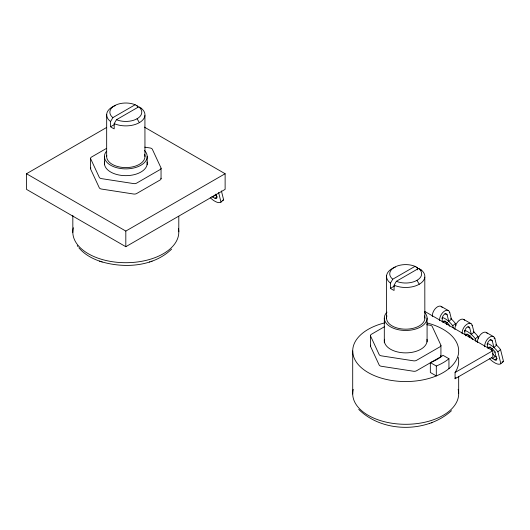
<?xml version="1.0" encoding="UTF-8"?>
<svg xmlns="http://www.w3.org/2000/svg" width="530" height="530" viewBox="0 0 530 530"><rect width="100%" height="100%" fill="white"/><g stroke="black" fill="none" stroke-linecap="round" stroke-linejoin="round"><path stroke-width="0.79" d="M106.662 156.529L106.682 114.334M386.542 318.119L386.562 275.918M141.04 108.776L141.04 108.127L138.761 106.835L116.481 119.701L114.195 123.622L114.195 128.836A19.153 11.057 0 0 1 110.584 126.749L110.584 121.536L112.87 117.614A15.96 9.215 0 0 1 114.526 105.709A15.96 9.215 0 0 1 135.15 104.748L137.429 106.04L137.429 107.53M420.919 270.691L420.919 269.71L418.64 268.425L396.36 281.291L394.082 285.213L394.082 290.427A19.153 11.057 0 0 1 390.471 288.34L390.471 283.126L392.75 279.204A15.96 9.215 0 0 1 394.413 267.299A15.96 9.215 0 0 1 415.03 266.338L417.309 267.63L417.309 269.863M171.627 249.107C153.548 266.623 124.908 268.544 101.714 261.827M451.507 410.69C426.849 433.103 382.521 433.083 358.737 409.379M211.894 196.378A3.193 1.338 49 0 0 212.762 197.014L215.392 194.735L216.518 195.385M212.762 197.014L215.021 198.313L216.989 196.603M215.021 198.313A3.193 1.338 49 0 0 216.73 197.412L217.22 196.981M210.218 197.683A13.084 5.485 49 0 0 220.99 202.109L223.62 199.83L221.401 190.939M444.683 320.975L443.04 322.399A3.193 1.338 49 0 1 444.75 321.491L445.24 321.067M444.75 321.491L447.009 322.796L447.499 322.366M453.329 328.004L452.772 325.778L455.402 323.499A13.084 5.485 49 0 0 450.692 318.503M467.089 334.145L465.612 335.43L465.718 335.841M465.572 335.238A3.193 1.338 49 0 1 467.321 334.523L467.811 334.099M467.321 334.523L469.58 335.828L470.07 335.397M472.879 338.909L472.382 339.339A3.193 1.338 49 0 0 469.58 335.828M476.086 341.77L475.344 338.809L477.974 336.53A13.084 5.485 49 0 0 473.263 331.535M489.992 346.892L488.183 348.462A3.193 1.338 49 0 1 489.892 347.554L490.382 347.13M489.892 347.554L492.151 348.859L492.642 348.429M491.323 357.525A3.193 1.338 49 0 0 492.648 358.598L494.901 359.903A3.193 1.338 49 0 0 496.61 358.995L494.954 352.37L495.451 351.94M500.545 349.561L503.5 361.414L500.876 363.699L497.915 351.841L500.545 349.561A13.084 5.485 49 0 0 495.835 344.566M492.648 358.598L495.272 356.319L496.405 356.975M494.901 359.903L496.875 358.194M496.61 358.995L497.1 358.572M112.87 117.614L135.15 104.748M144.392 127.12L225.124 173.734L225.124 189.369L125.815 246.708L26.5 189.369L26.5 173.734L106.523 127.531M110.584 126.749L114.116 124.709M106.172 148.585L91.511 157.046A3.193 1.842 0 0 0 90.69 158.828L99.276 177.325A3.193 1.842 0 0 0 101.528 178.63L133.573 183.585A3.193 1.842 0 0 0 136.654 183.108L160.113 169.567A3.193 1.842 0 0 0 160.941 167.791L152.355 149.288A3.193 1.842 0 0 0 150.096 147.983L144.756 147.161M26.5 173.734L125.815 231.073L225.124 173.734M392.75 279.204L415.03 266.338M390.471 288.34L394.704 285.889M384.588 326.659L371.397 334.278A3.193 1.842 0 0 0 370.569 336.053L379.155 354.557A3.193 1.842 0 0 0 381.415 355.855L413.453 360.817A3.193 1.842 0 0 0 416.54 360.34L439.993 346.792A3.193 1.842 0 0 0 440.821 345.017L432.235 326.513A3.193 1.842 0 0 0 429.976 325.215L426.643 324.698M455.065 372.497L492.82 350.701L492.82 356.955L455.065 378.751L455.065 372.497A52.987 30.594 0 0 0 458.218 357.346M149.427 261.986L149.91 261.827M151.567 261.283L152.09 261.118M429.313 423.576L429.79 423.417M431.453 422.874L431.976 422.701M78.851 247.788C84.349 254.314 92.054 258.607 100.057 261.283M99.534 261.118L102.197 261.986M441.205 306.426L448.426 310.6M463.776 319.457L470.998 323.631M486.348 332.489L493.569 336.663M449.327 312.316L449.778 312.581L451.414 319.133L448.784 321.412L447.148 314.86L444.895 313.555M471.899 325.347L472.349 325.612L473.986 332.164L471.356 334.443L469.719 327.891L467.917 326.844M494.02 338.12L494.921 338.644L496.557 345.196L493.927 347.475L492.291 340.923L490.038 339.617M441.808 318.119L442.258 318.384L442.258 321.902M464.379 331.151L464.83 331.416L464.83 334.543M486.951 344.182L487.401 344.447L487.401 347.965M424.881 311.474L492.82 350.701M448.943 358.731L442.974 355.285A44.686 25.798 0 0 1 430.333 362.58L430.333 372.484L436.309 375.929L436.309 366.025A52.987 30.594 0 0 0 448.943 358.731L448.943 368.635M430.333 362.58L436.309 366.025M77.274 245.642L77.817 246.443M418.64 268.425A15.96 9.215 0 0 1 416.977 280.33L419.237 284.239A19.153 11.057 0 0 1 394.082 285.213M138.761 106.835A15.96 9.215 0 0 1 137.098 118.74L139.357 122.649A19.153 11.057 0 0 1 114.195 123.622M491.224 347.839L491.946 350.734M477.974 336.53L478.524 338.75M468.652 334.808L469.375 337.703M455.402 323.499L455.952 325.718M446.081 321.776L446.803 324.671M218.585 192.476L220.99 202.109M215.902 194.093L216.73 197.412M424.802 277.157L424.848 318.119M144.922 115.573L144.968 156.529M484.692 346.792L484.692 346.01A7.34 4.24 -60 0 1 489.25 337.431A7.34 4.24 -60 0 1 494.921 338.644M477.47 342.618L477.47 341.837A7.34 4.24 -60 0 1 481.584 333.595A7.34 4.24 -60 0 1 487.408 333.675M462.12 333.761L462.12 332.979A7.34 4.24 -60 0 1 466.678 324.4A7.34 4.24 -60 0 1 472.349 325.612M458.675 376.267L458.682 393.386M454.899 329.587L454.899 328.805A7.34 4.24 -60 0 1 458.794 320.756A7.34 4.24 -60 0 1 464.631 320.286M440.927 345.481L440.927 355.908M439.549 320.729L439.549 319.948A7.34 4.24 -60 0 1 444.107 311.368A7.34 4.24 -60 0 1 449.778 312.581M432.328 316.556L432.328 315.774A7.34 4.24 -60 0 1 436.448 307.532A7.34 4.24 -60 0 1 442.265 307.612M427.081 318.119L427.081 341.93M384.31 318.119L384.31 342.751M370.463 335.589L370.463 346.01M352.708 350.959L352.708 394.022M178.796 216.306L178.796 231.795M161.047 168.255L161.047 178.683M147.201 156.529L147.201 164.744M125.815 231.073L125.815 246.708M104.423 156.529L104.423 164.744M90.577 158.357L90.577 168.785M72.829 215.372L72.829 232.438M160.941 178.213A3.193 1.842 0 0 1 160.113 179.995L136.654 193.536A3.193 1.842 0 0 1 133.573 194.013L101.528 189.058A3.193 1.842 0 0 1 99.276 187.752L90.69 169.255A3.193 1.842 0 0 1 90.915 167.957M147.088 162.034A21.386 12.349 0 0 1 125.815 175.655A21.386 12.349 0 0 1 104.543 162.034M178.424 228.483A52.987 30.594 0 0 1 125.179 262.708A52.987 30.594 0 0 1 73.365 227.761M144.557 154.263A19.153 11.057 0 0 1 126.796 167.573A19.153 11.057 0 0 1 106.762 155.389M141.04 108.127A19.153 11.057 0 0 1 139.357 122.649M110.584 121.536A19.153 11.057 0 0 1 115.48 105.523M136.303 105.583A19.153 11.057 0 0 1 137.429 106.04M137.098 118.74A15.96 9.215 0 0 1 116.481 119.701M144.511 150.54A21.386 12.349 0 0 1 126.862 168.865A21.386 12.349 0 0 1 106.185 151.626M223.62 199.83A13.084 5.485 49 0 1 222.176 200.36M426.743 322.883A52.987 30.594 0 0 1 447.565 369.708A52.987 30.594 0 0 1 363.825 369.708A52.987 30.594 0 0 1 384.647 322.883M458.145 389.351A52.987 30.594 0 0 1 405.695 424.298A52.987 30.594 0 0 1 353.245 389.351M424.444 315.853A19.153 11.057 0 0 1 405.695 329.176A19.153 11.057 0 0 1 386.946 315.853M420.919 269.71A19.153 11.057 0 0 1 419.237 284.239M390.471 283.126A19.153 11.057 0 0 1 395.36 267.107M416.189 267.166A19.153 11.057 0 0 1 417.309 267.63M416.977 280.33A15.96 9.215 0 0 1 396.36 281.291M424.397 312.13A21.386 12.349 0 0 1 405.695 330.468A21.386 12.349 0 0 1 386.993 312.13M442.258 318.384A3.511 2.027 -60 0 1 444.438 314.277A3.511 2.027 -60 0 1 447.148 314.86M442.371 317.437A13.084 5.485 49 0 1 452.772 325.778M447.009 322.796A3.193 1.338 49 0 1 449.811 326.308M503.5 361.414A13.084 5.485 49 0 1 502.062 361.95M487.401 344.447A3.511 2.027 -60 0 1 489.581 340.339A3.511 2.027 -60 0 1 492.291 340.923M500.876 363.699A13.084 5.485 49 0 1 489.601 358.777M487.302 343.44A13.084 5.485 49 0 1 497.915 351.841M492.151 348.859A3.193 1.338 49 0 1 494.954 352.37M495.272 356.319A3.193 1.338 49 0 1 492.602 353.232M464.83 331.416A3.511 2.027 -60 0 1 467.009 327.308A3.511 2.027 -60 0 1 469.719 327.891M464.532 330.356A13.084 5.485 49 0 1 475.344 338.809M455.899 377.433A52.987 30.594 0 0 1 455.065 378.751M440.821 355.438A3.193 1.842 0 0 1 439.993 357.22L416.54 370.761A3.193 1.842 0 0 1 413.453 371.238L381.415 366.283A3.193 1.842 0 0 1 379.155 364.978L370.569 346.481A3.193 1.842 0 0 1 370.795 345.182M426.968 339.26A21.386 12.349 0 0 1 405.695 352.881A21.386 12.349 0 0 1 384.422 339.26"/></g></svg>
